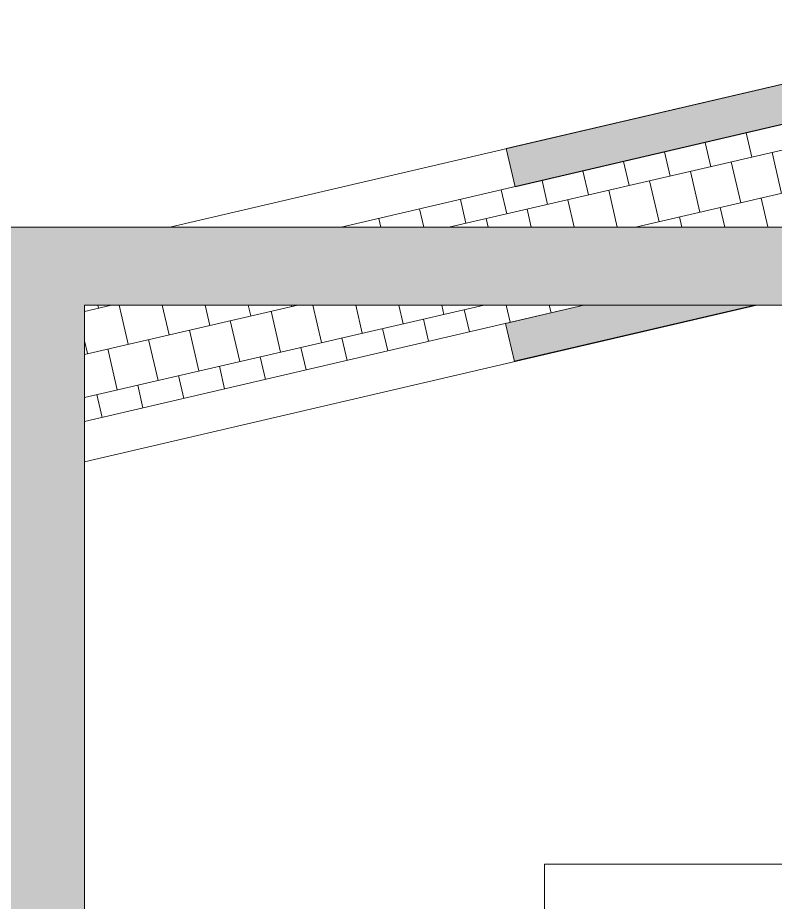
# Model space of a CAD drawing. Header units: metres. Extents: x 147 to 427, y -16 to 162.
# Drawn here: x 313.823 to 316.716, y 97.497 to 100.874 of the extents above; entities that cross this region are included whole.
import ezdxf

# ---------------------------------------------------------------- set-up
doc = ezdxf.new("R2010")
doc.units = ezdxf.units.M
doc.layers.add('1053_ARQ_BASE_MATADOURO_dwg', color=7, linetype='Continuous', lineweight=5, true_color=0x767676)
doc.layers.add('A-FLOR', color=7, linetype='Continuous', lineweight=9, true_color=0x007f00)
for name, color, linetype, lineweight in [('A-DETL', 7, 'Continuous', 5), ('A-DETL-GENF', 7, 'Continuous', 5), ('A-VISTA01', 7, 'Continuous', 20), ('A-WALL', 7, 'Continuous', 9), ('A_lay', 7, 'Continuous', 5)]:
    doc.layers.add(name, color=color, linetype=linetype, lineweight=lineweight)

# ---------------------------------------------------------------- blocks, each defined once
blk = doc.blocks.new('1053_ARQ_BASE_MATADOURO_dwg_arq geral tgov-4039641-TÉRREO 1_20 - Dependente 1')
at = {"layer": 'A_lay', "true_color": 0xaaaaaa}
h = blk.add_hatch(dxfattribs=at)
h.set_pattern_fill('FP_1', color=253, style=0, pattern_type=2)
h.set_pattern_definition([(13, (207849.194, 9278514.813), (-0.035992168695, 0.1558992103656), []), (103, (207849.194, 9278514.813), (-0.11394177387784, 0.1379031260181), [0.16, -0.16])])
h.paths.add_polyline_path([(12.134, 15.3661), (14.967, 16.0271), (14.967, 16.5405), (12.021, 15.8531), (12.0745, 15.6223)])
h.paths.add_polyline_path([(15.4762, 16.1459), (17.3831, 16.5909), (15.4762, 16.5909), (15.4762, 16.4157)])
h.paths.add_polyline_path([(17.0841, 16.8882), (18.6636, 16.8897), (19.3231, 17.0382), (19.3231, 17.5382), (19.2423, 17.5371), (16.4568, 16.8882)])
at = {"layer": 'A-VISTA01', "color": 253, "true_color": 0xaaaaaa}
for p, q in [((15.4762, 15.9919), (18.0432, 16.5909)), ((17.3831, 16.5909), (15.4762, 16.1459))]:
    blk.add_line(p, q, dxfattribs=at)
at = {"layer": 'A-VISTA01', "color": 253, "true_color": 0xaaaaaa, "flags": 128}
for points in [[(19.3231, 17.6882), (19.2296, 17.6882), (15.8028, 16.8882)], [(19.3231, 17.5382), (19.2423, 17.5382), (16.4568, 16.8882)]]:
    blk.add_lwpolyline(points, dxfattribs=at)
blk = doc.blocks.new('1053_ARQ_BASE_MATADOURO_dwg-3625622-TÉRREO 1_20 - Dependente 1')
blk.add_blockref('1053_ARQ_BASE_MATADOURO_dwg_arq geral tgov-4039641-TÉRREO 1_20 - Dependente 1', (130.2098, 83.186))

msp = doc.modelspace()

# ---------------------------------------------------------------- hatches: boundary and pattern name
at = {"layer": 'A-DETL-GENF', "true_color": 0xffff00}
h = msp.add_hatch(color=2, dxfattribs=at)
h.paths.add_polyline_path([(335.07, 79.4463), (337.1686, 79.4463), (337.1686, 100.0742), (313.5687, 100.0742), (313.5687, 79.4463), (334.6004, 79.4463)])
h.paths.add_polyline_path([(314.078, 79.9026), (314.078, 99.7769), (336.7005, 99.7769), (336.7005, 79.9026), (321.6934, 79.9026)])
at = {"layer": 'A-WALL', "true_color": 0xffd4aa, "transparency": 33554483}
msp.add_hatch(color=41, dxfattribs=at).paths.add_polyline_path([(315.7227, 100.2297), (317.8485, 100.7257), (317.8314, 100.8742), (315.6889, 100.3743)])
h = msp.add_hatch(color=41, dxfattribs=at)
h.paths.add_polyline_path([(315.7196, 99.5625), (316.6383, 99.7769), (315.9848, 99.7769), (315.6859, 99.7072)])
h.paths.add_polyline_path([(317.8949, 100.0742), (317.9189, 100.0757), (317.9018, 100.2242), (317.259, 100.0742), (317.8616, 100.0742)])

# ---------------------------------------------------------------- linework, layer by layer
at = {"layer": 'A-DETL'}
for p, q in [((337.1686, 100.0742), (313.5687, 100.0742)), ((314.078, 79.9026), (314.078, 99.7769)), ((314.078, 99.7769), (336.7005, 99.7769))]:
    msp.add_line(p, q, dxfattribs=at)
at = {"layer": 'A-FLOR', "color": 254, "true_color": 0xd8d8d8}
for p, q in [((315.8347, 95.5886), (315.8347, 97.642)), ((315.8347, 97.642), (321.1268, 97.642))]:
    msp.add_line(p, q, dxfattribs=at)
at = {"layer": 'A-WALL', "color": 253, "true_color": 0xaaaaaa}
for p, q in [((317.8314, 100.8742), (315.6889, 100.3743)), ((315.7227, 100.2297), (317.8485, 100.7257)), ((315.723, 100.2282), (317.8486, 100.7242)), ((315.9848, 99.7769), (315.6859, 99.7072)), ((315.7196, 99.5625), (316.6383, 99.7769)), ((315.72, 99.5611), (316.6449, 99.7769))]:
    msp.add_line(p, q, dxfattribs=at)
at = {"layer": 'A-WALL', "color": 253, "true_color": 0xbbb2aa}
for p, q in [((315.723, 100.2282), (315.6889, 100.3743)), ((315.72, 99.5611), (315.6859, 99.7072))]:
    msp.add_line(p, q, dxfattribs=at)

# ---------------------------------------------------------------- block references
at = {"layer": '1053_ARQ_BASE_MATADOURO_dwg', "color": 253, "true_color": 0xaaaaaa}
msp.add_blockref('1053_ARQ_BASE_MATADOURO_dwg-3625622-TÉRREO 1_20 - Dependente 1', (168.392, 0), dxfattribs=at)

doc.saveas('drawing.dxf')
